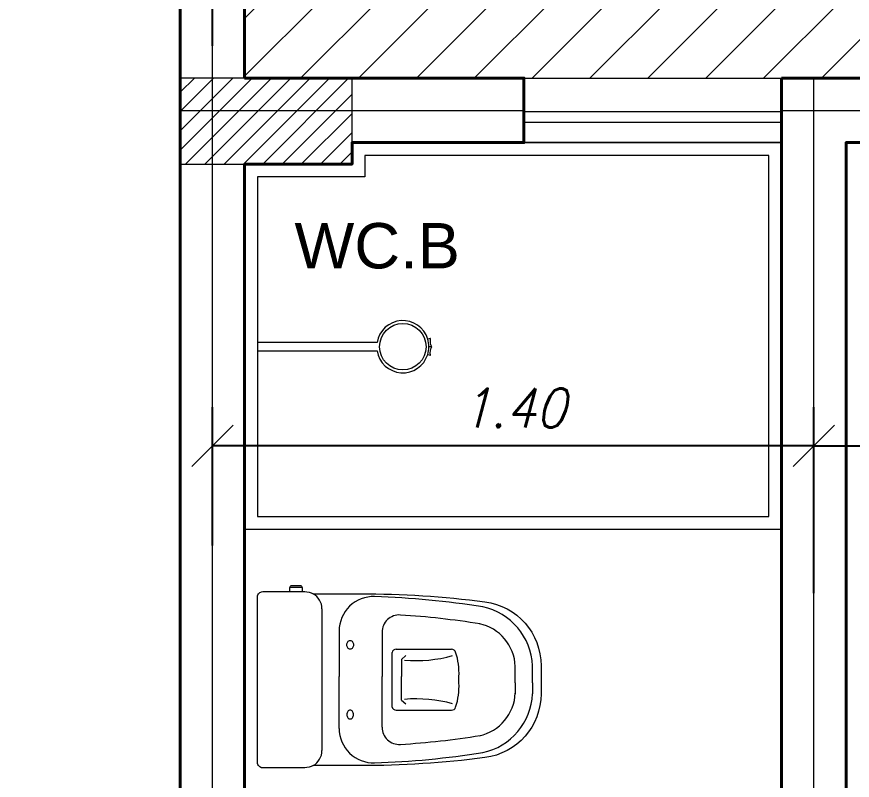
# Model space of a CAD drawing. Header units: millimetres. Extents: x 1865 to 2133, y 1062 to 1142.
# Drawn here: x 1878.509 to 1880.454, y 1087.22 to 1088.997 of the extents above; entities that cross this region are included whole.
import ezdxf

# ---------------------------------------------------------------- set-up
doc = ezdxf.new("R2010")
doc.units = ezdxf.units.MM
doc.header["$PDMODE"] = 35
for name, color, linetype, lineweight in [('Cota', 7, 'Continuous', 9), ('Eixo', 1, 'Continuous', 9), ('ESQ_INTER', 250, 'Continuous', 9), ('L_DECA', 7, 'Continuous', 13), ('PILAR', 7, 'Continuous', 5), ('Plarga', 7, 'Continuous', 40), ('texto', 7, 'Continuous', 13)]:
    doc.layers.add(name, color=color, linetype=linetype, lineweight=lineweight)
doc.styles.add('arial', font='arial.ttf')
doc.styles.add('romans15', font='romans.shx', dxfattribs={"width": 0.9, "oblique": 15})
doc.dimstyles.new('COTA_50', dxfattribs={"dimscale": 0.5, "dimtxt": 0.181, "dimasz": 0.193, "dimexe": 0.18, "dimexo": 0.15, "dimgap": 0.085, "dimtad": 1, "dimzin": 4, "dimdsep": 46, "dimtxsty": 'romans15', "dimblk1": 'OBLIQUE', "dimblk2": 'OBLIQUE', "dimsah": 1, "dimcen": 0.09, "dimclrd": 256, "dimclre": 256, "dimclrt": 256, "dimadec": 0, "dimazin": 0, "dimtfac": 1, "dimtmove": 2, "dimatfit": 3, "dimldrblk": 'NONE', "dimfxl": 1, "dimtolj": 1, "dimtzin": 1, "dimarcsym": 0})

# ---------------------------------------------------------------- blocks, each defined once
blk = doc.blocks.new('_OBLIQUE')
at = {"color": 0, "linetype": 'ByBlock'}
blk.add_line((-0.5, -0.5), (0.5, 0.5), dxfattribs=at)
blk = doc.blocks.new('*D119')
at = {"layer": 'Cota', "lineweight": -2, "transparency": 16777216}
for p, q in [((1880.3646, 1087.6553), (1880.3646, 1088.0887)), ((1885.8146, 1087.7664), (1885.8146, 1088.0887)), ((1880.3646, 1087.9987), (1885.8146, 1087.9987))]:
    blk.add_line(p, q, dxfattribs=at)
at = {"layer": 'Defpoints', "color": 0, "transparency": 16777216}
for p in [(1885.8146, 1087.9987), (1885.8146, 1087.6914), (1880.3646, 1087.5803)]:
    blk.add_point(p, dxfattribs=at)
at = {"layer": 'Cota', "lineweight": -2, "transparency": 16777216, "xscale": 0.0965, "yscale": 0.0965, "zscale": 0.0965, "rotation": 180}
blk.add_blockref('_OBLIQUE', (1880.3646, 1087.9987), dxfattribs=at)
at = {"layer": 'Cota', "lineweight": -2, "transparency": 16777216, "xscale": 0.0965, "yscale": 0.0965, "zscale": 0.0965}
blk.add_blockref('_OBLIQUE', (1885.8146, 1087.9987), dxfattribs=at)
at = {"layer": 'Cota', "transparency": 16777216, "insert": (1883.0896, 1088.0865), "char_height": 0.0905, "attachment_point": 5, "style": 'romans15'}
blk.add_mtext('\\A1;5.45', dxfattribs=at)
blk = doc.blocks.new('_None')
blk = doc.blocks.new('*D120')
at = {"layer": 'Cota', "lineweight": -2, "transparency": 16777216}
for p, q in [((1878.9646, 1087.7664), (1878.9646, 1088.0887)), ((1880.3646, 1087.6553), (1880.3646, 1088.0887)), ((1880.3646, 1087.9987), (1878.9646, 1087.9987))]:
    blk.add_line(p, q, dxfattribs=at)
at = {"layer": 'Defpoints', "color": 0, "transparency": 16777216}
for p in [(1878.9646, 1087.9987), (1878.9646, 1087.6914), (1880.3646, 1087.5803)]:
    blk.add_point(p, dxfattribs=at)
at = {"layer": 'Cota', "lineweight": -2, "transparency": 16777216, "xscale": 0.0965, "yscale": 0.0965, "zscale": 0.0965, "rotation": 180}
blk.add_blockref('_OBLIQUE', (1878.9646, 1087.9987), dxfattribs=at)
at = {"layer": 'Cota', "lineweight": -2, "transparency": 16777216, "xscale": 0.0965, "yscale": 0.0965, "zscale": 0.0965}
blk.add_blockref('_OBLIQUE', (1880.3646, 1087.9987), dxfattribs=at)
at = {"layer": 'Cota', "transparency": 16777216, "insert": (1879.6646, 1088.0865), "char_height": 0.0905, "attachment_point": 5, "style": 'romans15'}
blk.add_mtext('\\A1;1.40', dxfattribs=at)
blk = doc.blocks.new('*D149')
at = {"layer": 'Cota', "lineweight": -2, "transparency": 16777216}
for p, q in [((1878.9646, 1088.9293), (1878.9646, 1091.9408)), ((1885.8146, 1088.9293), (1885.8146, 1091.9408)), ((1885.8146, 1091.8508), (1878.9646, 1091.8508))]:
    blk.add_line(p, q, dxfattribs=at)
at = {"layer": 'Defpoints', "color": 0, "transparency": 16777216}
for p in [(1878.9646, 1091.8508), (1878.9646, 1088.8543), (1885.8146, 1088.8543)]:
    blk.add_point(p, dxfattribs=at)
at = {"layer": 'Cota', "lineweight": -2, "transparency": 16777216, "xscale": 0.0965, "yscale": 0.0965, "zscale": 0.0965, "rotation": 180}
blk.add_blockref('_OBLIQUE', (1878.9646, 1091.8508), dxfattribs=at)
at = {"layer": 'Cota', "lineweight": -2, "transparency": 16777216, "xscale": 0.0965, "yscale": 0.0965, "zscale": 0.0965}
blk.add_blockref('_OBLIQUE', (1885.8146, 1091.8508), dxfattribs=at)
at = {"layer": 'Cota', "transparency": 16777216, "insert": (1882.3896, 1091.9385), "char_height": 0.0905, "attachment_point": 5, "style": 'romans15'}
blk.add_mtext('\\A1;6.85', dxfattribs=at)
blk = doc.blocks.new('*D626')
at = {"layer": 'Cota', "lineweight": -2, "transparency": 16777216}
for p, q in [((1871.0481, 1091.4446), (1870.7579, 1091.2937)), ((1870.8377, 1091.3352), (1883.6877, 1066.6352)), ((1883.8981, 1066.7446), (1883.6079, 1066.5937))]:
    blk.add_line(p, q, dxfattribs=at)
at = {"layer": 'Defpoints', "color": 0, "transparency": 16777216}
for p in [(1871.1146, 1091.4793), (1883.9646, 1066.7793), (1883.6877, 1066.6352)]:
    blk.add_point(p, dxfattribs=at)
at = {"layer": 'Cota', "lineweight": -2, "transparency": 16777216, "xscale": 0.0965, "yscale": 0.0965, "zscale": 0.0965}
for p, rotation in [((1870.8377, 1091.3352), 117.4853861439191), ((1883.6877, 1066.6352), 297.4853861439191)]:
    blk.add_blockref('_OBLIQUE', p, dxfattribs=dict(at, rotation=rotation))
at = {"layer": 'Cota', "transparency": 16777216, "insert": (1877.3406, 1079.0257), "char_height": 0.0905, "attachment_point": 5, "rotation": 297.4854, "style": 'romans15'}
blk.add_mtext('\\A1;27.84', dxfattribs=at)

msp = doc.modelspace()

# ---------------------------------------------------------------- hatches: boundary and pattern name
at = {"lineweight": 5}
h = msp.add_hatch(dxfattribs=at)
h.set_pattern_fill('LINE,_O', color=86, scale=0.03, angle=45)
h.set_pattern_definition([(45, (-35.06199, 132.77087), (-0.067351921, 0.067351921), [])])
h.paths.add_polyline_path([(1885.8896, 1088.8543), (1887.4146, 1088.8543), (1887.4146, 1091.3293), (1879.0396, 1091.3293), (1879.0396, 1088.8543), (1882.2146, 1088.8543), (1883.7146, 1088.8543)])
h.paths.add_polyline_path([(1884.4301, 1090.1008), (1884.4317, 1090.1047), (1884.4311, 1090.1051)], flags=16)
h.paths.add_polyline_path([(1885.3469, 1090.6268), (1885.3494, 1090.6327), (1885.3484, 1090.6333)], flags=16)
h.paths.add_polyline_path([(1885.7524, 1089.6222), (1885.7541, 1089.6262), (1885.7534, 1089.6266)], flags=16)
h.paths.add_polyline_path([(1881.6441, 1090.8047), (1881.6857, 1090.7716), (1881.6907, 1090.7738)], flags=16)
h.paths.add_polyline_path([(1880.9335, 1089.5911), (1880.9751, 1089.5581), (1880.9801, 1089.5602)], flags=16)
h.paths.add_polyline_path([(1880.5826, 1090.5882), (1880.5772, 1090.5917), (1880.5765, 1090.5909)], flags=16)
h.paths.add_polyline_path([(1882.6013, 1089.8861), (1883.2039, 1089.8861), (1883.2039, 1090.0472), (1882.6013, 1090.0472)], flags=24)
at = {"layer": 'PILAR'}
h = msp.add_hatch(dxfattribs=at)
h.set_pattern_fill('ANSI31,_O', color=256, scale=0.01)
h.set_pattern_definition([(45, (15.326643, 136.44008), (-0.0224506403, 0.0224506403), [])])
h.paths.add_polyline_path([(1879.2896, 1088.8543), (1879.2896, 1088.6543), (1878.8896, 1088.6543), (1878.8896, 1088.8543)])

# ---------------------------------------------------------------- linework, layer by layer
at = {"lineweight": 5}
for points in [[(1879.6896, 1088.8543), (1880.2896, 1088.8543)], [(1879.6896, 1088.7043), (1880.2896, 1088.7043)]]:
    msp.add_lwpolyline(points, dxfattribs=at)
for points in [[(1879.0396, 1087.8043), (1880.2896, 1087.8043), (1880.2896, 1088.7043), (1879.2896, 1088.7043), (1879.2896, 1088.6543), (1879.0396, 1088.6543)], [(1879.0696, 1087.8343), (1880.2596, 1087.8343), (1880.2596, 1088.6743), (1879.3196, 1088.6743), (1879.3196, 1088.6243), (1879.0696, 1088.6243)]]:
    msp.add_lwpolyline(points, close=True, dxfattribs=at)
at = {"layer": 'Eixo'}
for points in [[(1878.9646, 1084.5543), (1878.9646, 1091.3293)], [(1880.3646, 1086.9043), (1880.3646, 1088.8543)], [(1878.8896, 1088.7793), (1879.6896, 1088.7793)], [(1880.2896, 1088.7793), (1882.2146, 1088.7793)]]:
    msp.add_lwpolyline(points, dxfattribs=at)
at = {"layer": 'ESQ_INTER'}
for points in [[(1879.6896, 1088.7768), (1880.2896, 1088.7768)], [(1879.6896, 1088.7518), (1880.2896, 1088.7518)]]:
    msp.add_lwpolyline(points, dxfattribs=at)
at = {"layer": 'L_DECA', "color": 0, "lineweight": 5}
msp.add_line((1879.475, 1088.2293), (1879.4685, 1088.2293), dxfattribs=at)
msp.add_line((1879.475, 1088.2293), (1879.4685, 1088.2293), dxfattribs=at)
at = {"layer": 'L_DECA', "color": 0}
for p, q in [((1879.1733, 1087.6687), (1879.145, 1087.6687)), ((1879.145, 1087.6593), (1879.1733, 1087.6593)), ((1879.2196, 1087.6193), (1879.2196, 1087.2893)), ((1879.2596, 1087.5678), (1879.2596, 1087.4618)), ((1879.3596, 1087.5649), (1879.3596, 1087.4618)), ((1879.3924, 1087.5251), (1879.5213, 1087.5251)), ((1879.3828, 1087.3907), (1879.3828, 1087.5178)), ((1879.4044, 1087.5015), (1879.4147, 1087.5104)), ((1879.4044, 1087.5015), (1879.4044, 1087.4618)), ((1879.6696, 1087.4618), (1879.6696, 1087.4869)), ((1879.7096, 1087.4618), (1879.7096, 1087.4869)), ((1879.2596, 1087.3407), (1879.2596, 1087.4468)), ((1879.3596, 1087.4468), (1879.3596, 1087.4618)), ((1879.3596, 1087.3436), (1879.3596, 1087.4468)), ((1879.4044, 1087.4468), (1879.4044, 1087.4618)), ((1879.4044, 1087.407), (1879.4044, 1087.4468)), ((1879.5383, 1087.4468), (1879.5383, 1087.4618)), ((1879.6696, 1087.4468), (1879.6696, 1087.4618)), ((1879.6696, 1087.4468), (1879.6696, 1087.4216)), ((1879.7096, 1087.4468), (1879.7096, 1087.4618)), ((1879.7096, 1087.4468), (1879.7096, 1087.4216)), ((1879.4044, 1087.407), (1879.4147, 1087.3981)), ((1879.3924, 1087.3834), (1879.5213, 1087.3834))]:
    msp.add_line(p, q, dxfattribs=at)
at = {"layer": 'L_DECA', "lineweight": 5}
msp.add_lwpolyline([(1879.4714, 1088.2093, 0.539623), (1879.472, 1088.2098, -0.128878), (1879.475, 1088.2293, -0.125633), (1879.472, 1088.2482, 0.533279), (1879.4713, 1088.2487), (1879.4659, 1088.247, 0.792167), (1879.3478, 1088.2393), (1879.0696, 1088.2393), (1879.0696, 1088.2193), (1879.3478, 1088.2193, 0.789351), (1879.4657, 1088.2111)], format="xyb", close=True, dxfattribs=at)
at = {"layer": 'L_DECA', "color": 0, "lineweight": 5}
msp.add_lwpolyline([(1879.7296, 1087.4468), (1879.7296, 1087.4216, -0.377152), (1879.5988, 1087.2729, -0.032054), (1879.3088, 1087.2543), (1879.199, 1087.2543, -0.127017), (1879.1796, 1087.2493), (1879.0816, 1087.2493, -0.414214), (1879.0696, 1087.2613), (1879.0696, 1087.6473, -0.414214), (1879.0816, 1087.6593), (1879.145, 1087.6593), (1879.145, 1087.6687, -0.414214), (1879.15, 1087.6737), (1879.1683, 1087.6737, -0.414214), (1879.1733, 1087.6687), (1879.1733, 1087.6593), (1879.1796, 1087.6593, -0.127017), (1879.199, 1087.6543), (1879.3088, 1087.6543, -0.032054), (1879.5988, 1087.6356, -0.377152), (1879.7296, 1087.4869), (1879.7296, 1087.4618)], format="xyb", close=True, dxfattribs=at)
at = {"layer": 'L_DECA', "color": 0}
for points in [[(1879.2853, 1087.5457, -0.1249), (1879.2882, 1087.5449, -0.105797), (1879.2908, 1087.5426, -0.086669), (1879.2925, 1087.5394, -0.076734), (1879.2931, 1087.5354, -0.076734), (1879.2925, 1087.5313, -0.086669), (1879.2908, 1087.5281, -0.105797), (1879.2882, 1087.5258, -0.1249), (1879.2853, 1087.5251, -0.1249), (1879.2824, 1087.5258, -0.105797), (1879.2797, 1087.5281, -0.086669), (1879.278, 1087.5313, -0.076734), (1879.2774, 1087.5354, -0.076734), (1879.278, 1087.5394, -0.086669), (1879.2797, 1087.5426, -0.105797), (1879.2824, 1087.5449, -0.1249)], [(1879.2853, 1087.3629, 0.1249), (1879.2882, 1087.3636, 0.105797), (1879.2908, 1087.3659, 0.086669), (1879.2925, 1087.3691, 0.076734), (1879.2931, 1087.3732, 0.076734), (1879.2925, 1087.3772, 0.086669), (1879.2908, 1087.3804, 0.105797), (1879.2882, 1087.3827, 0.1249), (1879.2853, 1087.3834, 0.1249), (1879.2824, 1087.3827, 0.105797), (1879.2797, 1087.3804, 0.086669), (1879.278, 1087.3772, 0.076734), (1879.2774, 1087.3732, 0.076734), (1879.278, 1087.3691, 0.086669), (1879.2797, 1087.3659, 0.105797), (1879.2824, 1087.3636, 0.1249)]]:
    msp.add_lwpolyline(points, format="xyb", close=True, dxfattribs=at)
msp.add_lwpolyline([(1879.2596, 1087.4468), (1879.2596, 1087.4618)], dxfattribs=at)
at = {"layer": 'L_DECA', "color": 0, "lineweight": 5}
msp.add_circle((1879.4077, 1088.2293), 0.0541, dxfattribs=at)
msp.add_arc((1879.4077, 1088.2293), 0.0608, 342.612, 16.9908, dxfattribs=at)
at = {"layer": 'L_DECA', "color": 0}
for centre, radius, start, end in [((1879.1796, 1087.6193), 0.04, 0, 61.045), ((1879.3396, 1087.5678), 0.08, 88.1443, 180), ((1879.2769, 1085.6326), 2.0162, 80.9502, 88.1443), ((1879.5637, 1087.4809), 0.146, 2.3498, 78.0127), ((1879.3996, 1087.5649), 0.04, 86.3667, 180), ((1879.2769, 1085.6326), 1.9762, 80.9502, 86.3667), ((1879.5637, 1087.4809), 0.106, 2.3498, 78.0127), ((1879.3924, 1087.5151), 0.01, 90, 164.1688), ((1879.5213, 1087.5151), 0.01, 18.5221, 90), ((1879.4396, 1087.8109), 0.3121, 264.8948, 285.623), ((1879.3883, 1087.4705), 0.1503, 356.6619, 18.5221), ((1879.3883, 1087.438), 0.1503, 341.4779, 3.3381), ((1879.4396, 1087.0976), 0.3121, 74.377, 95.1052), ((1879.5637, 1087.4276), 0.106, 281.9873, 357.6502), ((1879.5637, 1087.4276), 0.146, 281.9873, 357.6502), ((1879.3924, 1087.3934), 0.01, 195.8312, 270), ((1879.5213, 1087.3934), 0.01, 270, 341.4779), ((1879.3396, 1087.3407), 0.08, 180, 271.8557), ((1879.3996, 1087.3436), 0.04, 180, 273.6333), ((1879.2769, 1089.2759), 1.9762, 273.6333, 279.0498), ((1879.1796, 1087.2893), 0.04, 298.955, 0), ((1879.2769, 1089.2759), 2.0162, 271.8557, 279.0498)]:
    msp.add_arc(centre, radius, start, end, dxfattribs=at)
at = {"layer": 'PILAR'}
msp.add_lwpolyline([(1879.2896, 1088.8543), (1878.8896, 1088.8543), (1878.8896, 1088.6543), (1879.2896, 1088.6543)], close=True, dxfattribs=at)
at = {"layer": 'Plarga'}
for points in [[(1881.2334, 1072.3543), (1885.4887, 1072.3543), (1883.7396, 1075.7162), (1883.7396, 1077.0543), (1883.0435, 1077.0543), (1880.5984, 1081.7543), (1880.2896, 1081.7543), (1880.2896, 1084.5543), (1878.8896, 1084.5543), (1878.8896, 1091.3293)], [(1879.0396, 1088.8543), (1879.0396, 1091.3293)], [(1879.0396, 1088.8543), (1879.6896, 1088.8543), (1879.6896, 1088.7043), (1879.2896, 1088.7043), (1879.2896, 1088.6543), (1879.0396, 1088.6543), (1879.0396, 1086.1043), (1880.2896, 1086.1043), (1880.2896, 1086.1543), (1880.4396, 1086.1543), (1880.4396, 1086.1043), (1885.7396, 1086.1043), (1885.7396, 1086.1543), (1885.8896, 1086.1543), (1885.8896, 1085.9543), (1879.0396, 1085.9543), (1879.0396, 1084.7543), (1879.2896, 1084.7543), (1879.2896, 1084.7043), (1880.4396, 1084.7043), (1880.4396, 1081.9543), (1880.6896, 1081.9543), (1880.6896, 1081.9039), (1881.3657, 1080.6043)], [(1880.2896, 1088.8543), (1882.2146, 1088.8543), (1882.2146, 1088.7043), (1880.4396, 1088.7043), (1880.4396, 1086.9043), (1880.2896, 1086.9043), (1880.2896, 1088.8543)]]:
    msp.add_lwpolyline(points, dxfattribs=at)

# ---------------------------------------------------------------- texts
at = {"layer": 'texto', "style": 'arial'}
msp.add_text('WC.B', height=0.10557, dxfattribs=at).set_placement((1879.1557, 1088.4115))

# ---------------------------------------------------------------- dimensions: what is measured, and where the dimension line sits
at = {"layer": 'Cota'}
for base, p1, p2, picture, middle in [((1878.9646, 1091.8508), (1885.8146, 1088.8543), (1878.9646, 1088.8543), '*D149', (1882.3896, 1091.9385)), ((1878.9646, 1087.9987), (1880.3646, 1087.5803), (1878.9646, 1087.6914), '*D120', (1879.6646, 1088.0865))]:
    dim = msp.add_linear_dim(base=base, p1=p1, p2=p2, dimstyle='COTA_50', dxfattribs=at)
    dim.commit()
    dim.dimension.update_dxf_attribs({"geometry": picture, "text_midpoint": middle})
dim = msp.add_aligned_dim(p1=(1871.1146, 1091.4793), p2=(1883.9646, 1066.7793), distance=-0.3121, dimstyle='COTA_50', dxfattribs=at)
dim.commit()
dim.dimension.update_dxf_attribs({"geometry": '*D626', "text_midpoint": (1877.3406, 1079.0257)})
dim = msp.add_linear_dim(base=(1885.8146, 1087.9987), p1=(1880.3646, 1087.5803), p2=(1885.8146, 1087.6914), angle=180, dimstyle='COTA_50', dxfattribs=at)
dim.commit()
dim.dimension.update_dxf_attribs({"geometry": '*D119', "text_midpoint": (1883.0896, 1088.0865)})

doc.saveas('drawing.dxf')
